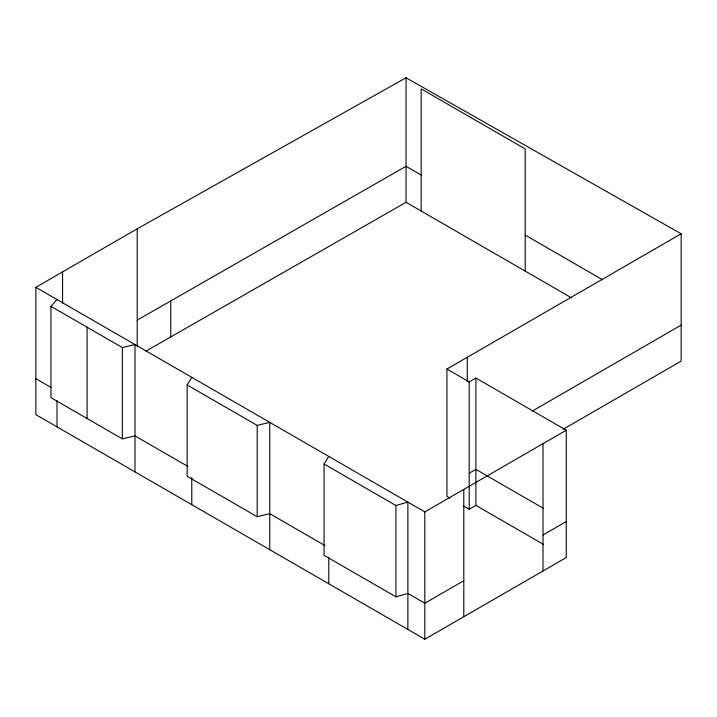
<?xml version="1.0" encoding="UTF-8"?>
<svg xmlns="http://www.w3.org/2000/svg" width="717" height="717" viewBox="0 0 717 717"><rect width="100%" height="100%" fill="white"/><g stroke="black" fill="none" stroke-linecap="round" stroke-linejoin="round"><path stroke-width="1.08" d="M324.918 545.538L269.753 513.686L257.197 516.724L187.137 476.276L187.137 384.957L191.789 377.357M463.8 580.707L424.822 603.212L407.874 593.434L395.918 596.813L324.066 555.334L324.066 464.016L328.789 456.451M187.935 466.453L134.984 435.873L122.347 438.867L50.961 397.657L50.961 306.338L57.01 299.545M449.828 498.037L446.924 496.361L446.924 369.031L469.196 381.892L475.882 378.038L566.278 430.227L566.278 557.557L424.822 639.223L35.85 414.659L35.85 287.329L137.207 228.804L406.046 77.777L681.15 233.805L681.15 361.135L563.096 429.295M446.924 369.031L681.15 233.805M532.131 411.164L681.15 325.124M469.196 473.211L475.882 469.357L543.199 508.219M35.85 287.329L424.822 511.893L566.278 430.227M463.388 505.87L469.196 509.222L475.882 505.368L543.199 544.23M543.02 534.972L566.278 521.546M137.207 320.123L406.046 166.29L421.157 175.02M145.838 351.196L406.046 202.302L571.7 297.949M324.066 464.016L395.918 505.503L407.874 502.115L407.874 629.445M187.137 384.957L257.197 425.405L269.753 422.376L269.753 549.697M50.961 306.338L122.347 347.557L134.984 344.563L134.984 471.894M525.211 235.095L602.692 279.827M35.85 378.648L51.239 387.53M543.02 443.653L543.02 570.983M525.211 271.107L525.211 148.921L421.157 88.845L421.157 211.031M475.882 378.038L475.882 505.368M469.196 381.892L469.196 509.222M467.296 357.272L467.296 381.776M463.8 489.388L463.8 616.719M424.822 511.893L424.822 639.223M406.046 77.777L406.046 202.302M395.918 505.503L395.918 596.813M328.789 557.593L328.789 583.781M257.197 425.405L257.197 516.724M191.789 477.405L191.789 504.687M170.771 300.916L170.771 336.927M137.207 228.804L137.207 346.311M122.347 347.557L122.347 438.867M87.089 327.194L87.089 418.513M62.585 271.895L62.585 303.076M57.01 400.686L57.01 426.875"/></g></svg>
